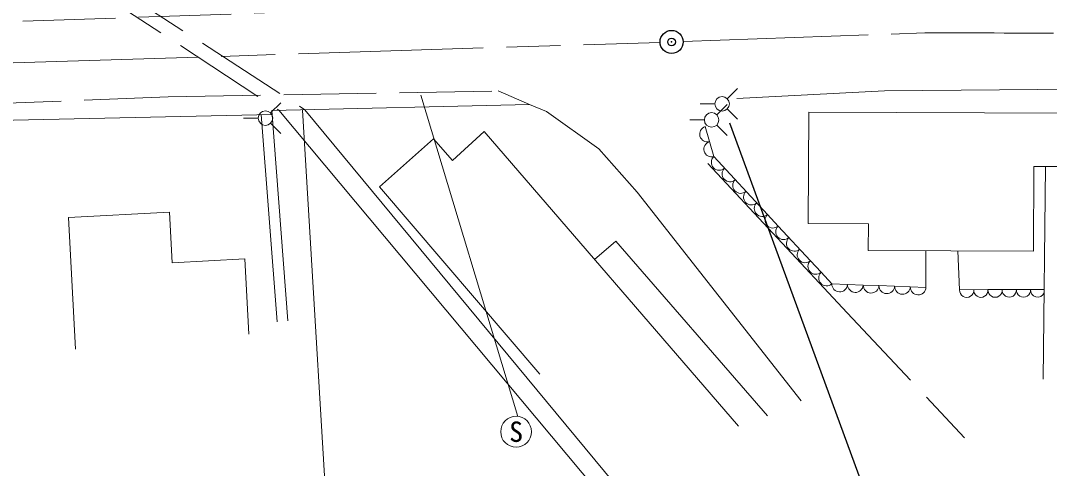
# Model space of a CAD drawing. Units: millimetres at full size, sheet at 1:1000; details may follow other scales. Extents: x 40000 to 680000, y 20000 to 380000.
# Drawn here: x 336869 to 403590, y 259910 to 288942 of the extents above; entities that cross this region are included whole.
import ezdxf
from ezdxf.enums import TextEntityAlignment as Align

# ---------------------------------------------------------------- set-up
doc = ezdxf.new("R2010")
doc.units = ezdxf.units.MM
doc.header["$LTSCALE"] = 1000
doc.header["$PDMODE"] = 32
doc.header["$PDSIZE"] = 500
doc.linetypes.add('CHAIN', pattern=[18.5, 12, -1.5, 3.5, -1.5])
doc.linetypes.add('DASHED', pattern=[7.5, 6, -1.5])
for name, color, linetype, lineweight in [('M-BGD', 7, 'Continuous', 13), ('M-BGD-EXST', 7, 'Continuous', 13), ('M-BMK', 2, 'CHAIN', 13), ('M-BMK-SRVR', 3, 'Continuous', 25), ('M-STR-HTXT', 7, 'Continuous', 13), ('M-STR-STRC', 7, 'Continuous', 25)]:
    doc.layers.add(name, color=color, linetype=linetype, lineweight=lineweight)
doc.layers.add('M-OTRS', color=6, linetype='Continuous')
doc.styles.add('ＭＳ ゴシック', font='')
doc.styles.get('ＭＳ ゴシック').set_extended_font_data('MS Gothic')

msp = doc.modelspace()

# ---------------------------------------------------------------- linework, layer by layer
at = {"layer": 'M-BGD', "linetype": 'DASHED'}
for p, q in [((342363, 291549), (355294, 283165)), ((390477, 269995), (398092, 261887))]:
    msp.add_line(p, q, dxfattribs=at)
at = {"layer": 'M-BGD'}
for p, q in [((353159, 283116), (369872, 283496)), ((354206, 269477), (353159, 283116)), ((353627, 283127), (374532, 258147)), ((355294, 283165), (375358, 258951)), ((387951, 275781), (387977, 283008)), ((408503, 282931), (387977, 283008)), ((334149, 282429), (353178, 282861)), ((353508, 269423), (352478, 282845)), ((381272, 282067), (381546, 281093)), ((381546, 281093), (381821, 280120)), ((381439, 279671), (390477, 269995)), ((381821, 280120), (385302, 276372)), ((402581, 279482), (402560, 273997)), ((408490, 279460), (402581, 279482)), ((403183, 265700), (403345, 279479)), ((339981, 276184), (346536, 276530)), ((346536, 276530), (346709, 273245)), ((385302, 276372), (385998, 275622)), ((340430, 267651), (339981, 276184)), ((385998, 275622), (388087, 273374)), ((391852, 275766), (387951, 275781)), ((391845, 274037), (391852, 275766)), ((402560, 273997), (391845, 274037)), ((395569, 274023), (395585, 271642)), ((397645, 274015), (397767, 271495)), ((346709, 273245), (351422, 273493)), ((351679, 268609), (351422, 273493)), ((388087, 273374), (388783, 272624)), ((388783, 272624), (389479, 271874)), ((389479, 271874), (390497, 271836)), ((390497, 271836), (391514, 271797)), ((391514, 271797), (392532, 271758)), ((392532, 271758), (393550, 271719)), ((393550, 271719), (394567, 271681)), ((394567, 271681), (395585, 271642)), ((397767, 271495), (399606, 271502)), ((399606, 271502), (400525, 271505)), ((400525, 271505), (402364, 271512)), ((402364, 271512), (403252, 271516))]:
    msp.add_line(p, q, dxfattribs=at)
at = {"layer": 'M-BGD', "linetype": 'DASHED'}
for points in [[(415206, 290295), (380499, 290395), (218363, 284822), (214534, 316575)], [(336753, 291225), (340956, 291426), (353627, 283127)], [(215017, 278811), (281038, 281444), (346434, 283999), (367851, 284381), (369872, 283496)]]:
    msp.add_lwpolyline(points, dxfattribs=at)
at = {"layer": 'M-BGD'}
for points in [[(383326, 283895), (392893, 284384), (405320, 284500)], [(369872, 283496), (370979, 283039), (374366, 280635), (376855, 277824), (387497, 264296)], [(370534, 266029), (360152, 278154), (363648, 281281), (364890, 279861), (366942, 281746), (383425, 262644)], [(374095, 273456), (375462, 274641), (385298, 263309)]]:
    msp.add_lwpolyline(points, dxfattribs=at)
for centre, radius, start, end in [((381415, 281581), 506, 106.38075, 285.0957), ((381689, 280608), 506, 106.38176, 285.09609), ((382177, 279753), 512, 134.19216, 311.5806), ((382874, 279003), 512, 134.19132, 311.58144), ((383570, 278254), 512, 134.19132, 311.58144), ((384266, 277504), 512, 134.1921, 311.58066), ((384962, 276755), 512, 134.1921, 311.58066), ((385659, 276005), 512, 134.19168, 311.58184), ((386355, 275255), 512, 134.19132, 311.58144), ((387051, 274506), 512, 134.19132, 311.58144), ((387747, 273756), 512, 134.19132, 311.58144), ((388443, 273007), 512, 134.19095, 311.58099), ((389140, 272257), 512, 134.19216, 311.5806), ((389988, 271864), 509, 178.86065, 356.77895), ((391006, 271826), 509, 178.86005, 356.77952), ((392024, 271787), 509, 178.86116, 356.77953), ((393041, 271748), 509, 178.86009, 356.77947), ((394059, 271709), 509, 178.86065, 356.77895), ((395076, 271671), 509, 178.86005, 356.77952), ((398227, 271458), 461, 175.40461, 5.03541), ((399147, 271461), 461, 175.40399, 5.03603), ((400066, 271465), 461, 175.40467, 5.0366), ((400985, 271468), 461, 175.40399, 5.03603), ((401904, 271472), 461, 175.40461, 5.03541), ((402824, 271476), 461, 175.4045, 337.23204)]:
    msp.add_arc(centre, radius, start, end, dxfattribs=at)
at = {"layer": 'M-BGD-EXST'}
for p, q in [((382697, 283878), (383364, 284545)), ((353084, 282951), (353751, 283618)), ((362836, 284104), (369116, 263283)), ((381892, 283545), (380949, 283545)), ((382015, 282835), (382682, 283502)), ((382697, 283212), (383363, 282545)), ((352279, 282618), (351336, 282618)), ((353084, 282284), (353751, 281618)), ((381210, 282502), (380268, 282502)), ((382015, 282169), (382682, 281502))]:
    msp.add_line(p, q, dxfattribs=at)
for centre, radius in [((382363, 283545), 471), ((352751, 282618), 471), ((381682, 282502), 471), ((369005, 262289), 1000)]:
    msp.add_circle(centre, radius, dxfattribs=at)
at = {"layer": 'M-BMK'}
for p, q in [((379838, 287582), (395506, 288142)), ((280921, 284423), (378339, 287532))]:
    msp.add_line(p, q, dxfattribs=at)
msp.add_arc((388686, -7897784), 8185929, 89.37591, 89.95227, dxfattribs=at)
at = {"layer": 'M-BMK-SRVR'}
msp.add_circle((379088, 287555), 750, dxfattribs=at)
at = {"layer": 'M-OTRS'}
msp.add_point((379088, 287555), dxfattribs=at)
msp.add_point((379088, 287555), dxfattribs=at)
msp.add_point((379088, 287555), dxfattribs=at)
msp.add_point((379088, 287555), dxfattribs=at)
at = {"layer": 'M-STR-HTXT'}
msp.add_lwpolyline([(355159, 283143), (357166, 249734), (376779, 249734)], dxfattribs=at)
at = {"layer": 'M-STR-STRC'}
msp.add_line((382851, 282321), (396352, 245451), dxfattribs=at)

# ---------------------------------------------------------------- texts
at = {"layer": 'M-BGD-EXST', "style": 'ＭＳ ゴシック'}
msp.add_text('S', height=1320, dxfattribs=at).set_placement((369005, 262289), align=Align.MIDDLE_CENTER)

doc.saveas('drawing.dxf')
